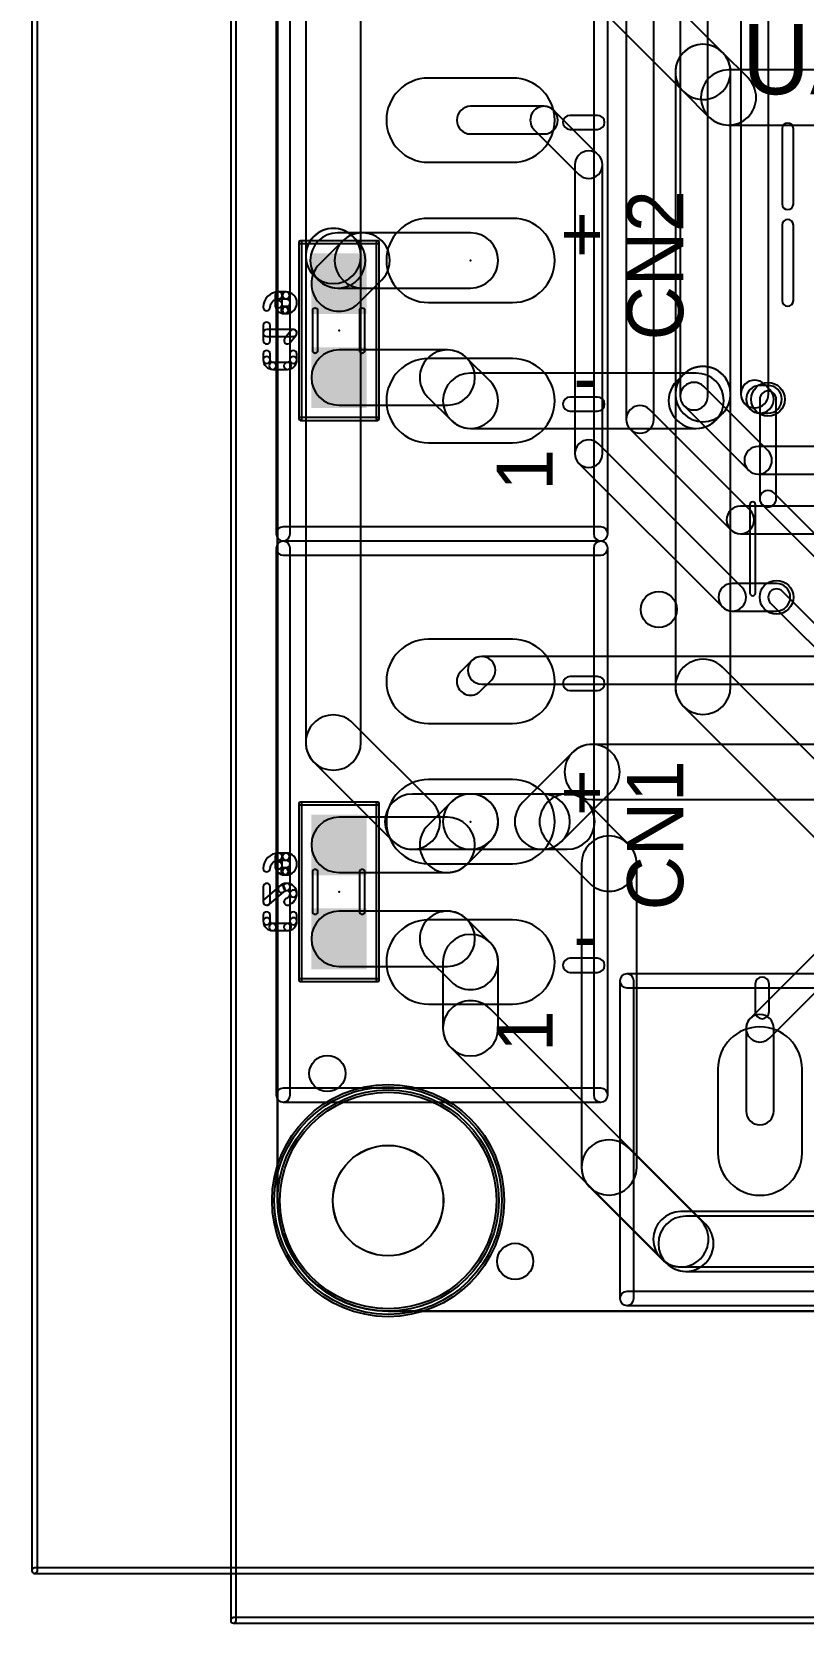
# Model space of a CAD drawing. Extents: x -4.5 to 73, y -1.7 to 47.2.
# Drawn here: x -4.45 to 9.51, y -1.65 to 27.16 of the extents above; entities that cross this region are included whole.
import ezdxf
from ezdxf.enums import TextEntityAlignment as Align

# ---------------------------------------------------------------- set-up
doc = ezdxf.new("R2010")
doc.units = 0
for name, color, linetype in [('1', 12, 'CONTINUOUS'), ('16', 132, 'CONTINUOUS'), ('17', 110, 'CONTINUOUS'), ('18', 110, 'CONTINUOUS'), ('20', 31, 'CONTINUOUS'), ('21', 253, 'CONTINUOUS'), ('22', 253, 'CONTINUOUS'), ('23', 53, 'CONTINUOUS'), ('24', 53, 'CONTINUOUS'), ('25', 253, 'CONTINUOUS'), ('26', 253, 'CONTINUOUS'), ('40', 132, 'CONTINUOUS'), ('41', 12, 'CONTINUOUS'), ('42', 132, 'CONTINUOUS'), ('51', 253, 'CONTINUOUS'), ('52', 253, 'CONTINUOUS')]:
    doc.layers.add(name, color=color, linetype=linetype)

# ---------------------------------------------------------------- blocks, each defined once
blk = doc.blocks.new('RECT')
blk.add_solid([(-0.5, -0.5), (0.5, -0.5), (-0.5, 0.5), (0.5, 0.5)])
blk = doc.blocks.new('LONGP100')
blk.add_lwpolyline([(-0.5, -0.5), (0.5, -0.5, 1), (0.5, 0.5), (-0.5, 0.5, 1)], format="xyb", close=True)
blk = doc.blocks.new('ROUNDV')
blk.add_circle((0, 0), 0.5)

msp = doc.modelspace()

# ---------------------------------------------------------------- linework, layer by layer
at = {"layer": '1'}
for points in [[(-0.85, 46.5), (-0.85, -1.6, 1), (-0.75, -1.6), (-0.75, 46.5, 1)], [(1.5085, 23.1), (1.5085, 32.9, 1), (0.5085, 32.9), (0.5085, 23.1, 1)], [(8.3862, 31.6751), (8.3862, 20.6, 1), (8.8862, 20.6), (8.8862, 31.6751, 1)], [(6.8098, 20.1402), (6.8098, 30.0846, 1), (6.3098, 30.0846), (6.3098, 20.1402, 1)], [(7.7884, 20.5616), (7.7884, 29.0632, 1), (7.2884, 29.0632), (7.2884, 20.5616, 1)], [(3.4925, 25.3087), (4.8235, 25.3087, 1), (4.8235, 25.8087), (3.4925, 25.8087, 1)], [(4.6467, 25.382), (5.4546, 24.5741, 1), (5.8082, 24.9276), (5.0003, 25.7355, 1)], [(5.3814, 24.7509), (5.3814, 19.5222, 1), (5.8814, 19.5222), (5.8814, 24.7509, 1)], [(1.4433, 23.3723), (1.3621, 23.4536, 1), (0.6549, 22.7464), (0.7362, 22.6652, 1)], [(0.5085, 23.1), (0.5085, 14.2915, 1), (1.5085, 14.2915), (1.5085, 23.1, 1)], [(3.4925, 23.5188), (1.0897, 23.5188, 1), (1.0897, 22.5188), (3.4925, 22.5188, 1)], [(8.876, 19.5776), (7.7152, 20.7384, 1), (7.3616, 20.3848), (8.5224, 19.224, 1)], [(8.9074, 20.6824), (8.813, 20.7768, 1), (8.4594, 20.4232), (8.5538, 20.3288, 1)], [(8.8768, 20.7556), (8.7306, 20.7556, 1), (8.7306, 20.2556), (8.8768, 20.2556, 1)], [(8.5546, 18.499), (6.7366, 20.317, 1), (6.383, 19.9634), (8.201, 18.1454, 1)], [(8.4082, 17.099), (5.8082, 19.699, 1), (5.4546, 19.3454), (8.0546, 16.7454, 1)], [(10.2934, 19.6508), (8.6992, 19.6508, 1), (8.6992, 19.1508), (10.2934, 19.1508, 1)], [(11.272, 18.5722), (8.3778, 18.5722, 1), (8.3778, 18.0722), (11.272, 18.0722, 1)], [(9.0314, 17.1722), (8.2314, 17.1722, 1), (8.2314, 16.6722), (9.0314, 16.6722, 1)], [(3.6693, 15.222), (3.8705, 15.4232, 1), (3.517, 15.7768), (3.3157, 15.5755, 1)], [(3.6938, 15.35), (15.3, 15.35, 1), (15.3, 15.85), (3.6938, 15.85, 1)], [(0.6549, 13.9379), (2.0877, 12.5052, 1), (2.7948, 13.2123), (1.3621, 14.6451, 1)], [(5.3389, 14.1123), (4.4389, 13.2123, 1), (5.1461, 12.5052), (6.0461, 13.4052, 1)], [(14.3413, 14.2588), (5.6925, 14.2588, 1), (5.6925, 13.2588), (14.3413, 13.2588, 1)], [(2.4413, 12.3588), (3.4925, 12.3588, 1), (3.4925, 13.3588), (2.4413, 13.3588, 1)], [(3.4925, 12.3588), (4.7925, 12.3588, 1), (4.7925, 13.3588), (3.4925, 13.3588, 1)], [(11.7445, 12.4868), (8.5545, 9.2968, 1), (8.908, 8.9432), (12.098, 12.1332, 1)], [(2.9925, 10.3187), (2.9925, 9.1188, 1), (3.9925, 9.1188), (3.9925, 10.3187, 1)], [(7.7461, 5.5723), (3.8461, 9.4723, 1), (3.1389, 8.7652), (7.0389, 4.8652, 1)], [(8.9813, 7.62), (8.9813, 9.12, 1), (8.4813, 9.12), (8.4813, 7.62, 1)], [(12.31, 5.7188), (7.3925, 5.7188, 1), (7.3925, 4.7188), (12.31, 4.7188, 1)], [(-0.8, -1.65), (72.4, -1.65, 1), (72.4, -1.55), (-0.8, -1.55, 1)]]:
    msp.add_lwpolyline(points, format="xyb", close=True, dxfattribs=at)
at = {"layer": '16'}
for points in [[(-4.45, 47.1), (-4.45, -0.7, 1), (-4.35, -0.7), (-4.35, 47.1, 1)], [(3.1389, 30.2852), (7.3464, 26.0777, 1), (8.0536, 26.7848), (3.8461, 30.9923, 1)], [(7.2, 26.4313), (7.2, 20.6, 1), (8.2, 20.6), (8.2, 26.4313, 1)], [(7.3464, 26.0777), (7.8089, 25.6152, 1), (8.5161, 26.3223), (8.0536, 26.7848, 1)], [(8.1625, 25.4688), (13.1313, 25.4688, 1), (13.1313, 26.4688), (8.1625, 26.4688, 1)], [(1.4648, 22.2452), (1.8848, 22.6652, 1), (1.1777, 23.3723), (0.7577, 22.9523, 1)], [(1.5313, 22.5188), (3.4925, 22.5188, 1), (3.4925, 23.5188), (1.5313, 23.5188, 1)], [(1.1113, 20.3987), (3.0725, 20.3987, 1), (3.0725, 21.3987), (1.1113, 21.3987, 1)], [(2.7189, 20.5452), (3.1389, 20.1252, 1), (3.8461, 20.8323), (3.4261, 21.2523, 1)], [(7.9323, 20.1252), (8.0536, 20.2464, 1), (7.3464, 20.9536), (7.2252, 20.8323, 1)], [(7.2, 20.6), (7.2, 15.3, 1), (8.2, 15.3), (8.2, 20.6, 1)], [(3.4925, 19.9788), (7.5788, 19.9788, 1), (7.5788, 20.9788), (3.4925, 20.9788, 1)], [(9.0268, 18.7056), (9.0268, 20.5056, 1), (8.7268, 20.5056), (8.7268, 18.7056, 1)], [(11.3829, 16.4117), (8.9829, 18.8117, 1), (8.7707, 18.5995), (11.1707, 16.1995, 1)], [(10.4597, 15.7061), (9.1375, 17.0283, 1), (8.9253, 16.8161), (10.2475, 15.4939, 1)], [(7.3464, 14.9464), (13.4577, 8.8352, 1), (14.1648, 9.5423), (8.0536, 15.6536, 1)], [(3.4261, 12.0852), (3.8461, 12.5052, 1), (3.1389, 13.2123), (2.7189, 12.7923, 1)], [(3.4925, 12.3588), (5.2412, 12.3588, 1), (5.2412, 13.3588), (3.4925, 13.3588, 1)], [(4.8877, 12.5052), (5.6464, 11.7464, 1), (6.3536, 12.4536), (5.5948, 13.2123, 1)], [(1.1113, 11.9388), (3.0725, 11.9388, 1), (3.0725, 12.9388), (1.1113, 12.9388, 1)], [(5.5, 12.1), (5.5, 6.6, 1), (6.5, 6.6), (6.5, 12.1, 1)], [(1.1113, 10.2388), (3.0725, 10.2388, 1), (3.0725, 11.2388), (1.1113, 11.2388, 1)], [(2.7189, 10.3852), (3.1389, 9.9652, 1), (3.8461, 10.6723), (3.4261, 11.0923, 1)], [(5.6464, 6.2464), (6.9464, 4.9464, 1), (7.6536, 5.6536), (6.3536, 6.9536, 1)], [(7.3, 4.8), (11.4713, 4.8, 1), (11.4713, 5.8), (7.3, 5.8, 1)], [(-4.4, -0.75), (72.9, -0.75, 1), (72.9, -0.65), (-4.4, -0.65, 1)]]:
    msp.add_lwpolyline(points, format="xyb", close=True, dxfattribs=at)
at = {"layer": '20'}
for points in [[(-0.0005, 40.0714), (-0.0005, 6, 1), (0.0005, 6), (0.0005, 40.0714, 1)], [(0.0005, 6, 1), (-0.0005, 6, 0.4142), (2, 3.9995, 1), (2, 4.0005, -0.4142)], [(2, 3.9995), (12.0797, 3.9995, 1), (12.0797, 4.0005), (2, 4.0005, 1)]]:
    msp.add_lwpolyline(points, format="xyb", close=True, dxfattribs=at)
for radius in [1.0005, 0.9995]:
    msp.add_circle((2, 6), radius, dxfattribs=at)
at = {"layer": '21'}
for points in [[(-0.027, 27.9688), (-0.027, 18.0688, 1), (0.227, 18.0688), (0.227, 27.9688, 1)], [(5.977, 18.0688), (5.977, 27.9688, 1), (5.723, 27.9688), (5.723, 18.0688, 1)], [(5.7925, 25.6457), (5.2925, 25.6457, 1), (5.2925, 25.3918), (5.7925, 25.3918, 1)], [(9.3366, 24.04), (9.3366, 25.405, 1), (9.1334, 25.405), (9.1334, 24.04, 1)], [(9.3366, 22.2938), (9.3366, 23.6588, 1), (9.1334, 23.6588), (9.1334, 22.2938, 1)], [(5.7925, 20.5457), (5.2925, 20.5457, 1), (5.2925, 20.2918), (5.7925, 20.2918, 1)], [(0.1, 17.9418), (5.85, 17.9418, 1), (5.85, 18.1958), (0.1, 18.1958, 1)], [(5.85, 17.9357), (0.1, 17.9357, 1), (0.1, 17.6818), (5.85, 17.6818, 1)], [(-0.027, 17.8087), (-0.027, 7.9088, 1), (0.227, 7.9088), (0.227, 17.8087, 1)], [(5.977, 7.9088), (5.977, 17.8087, 1), (5.723, 17.8087), (5.723, 7.9088, 1)], [(5.7925, 15.4858), (5.2925, 15.4858, 1), (5.2925, 15.2317), (5.7925, 15.2317, 1)], [(5.7925, 10.3858), (5.2925, 10.3858, 1), (5.2925, 10.1318), (5.7925, 10.1318, 1)], [(16.2213, 10.1045), (6.3213, 10.1045, 1), (6.3213, 9.8505), (16.2213, 9.8505, 1)], [(6.1943, 9.9775), (6.1943, 4.2275, 1), (6.4482, 4.2275), (6.4482, 9.9775, 1)], [(8.6442, 9.92), (8.6442, 9.42, 1), (8.8983, 9.42), (8.8983, 9.92, 1)], [(0.1, 7.7818), (5.85, 7.7818, 1), (5.85, 8.0358), (0.1, 8.0358, 1)], [(6.3213, 4.1005), (16.2213, 4.1005, 1), (16.2213, 4.3545), (6.3213, 4.3545, 1)]]:
    msp.add_lwpolyline(points, format="xyb", close=True, dxfattribs=at)
at = {"layer": '23'}
for p in [(3.4925, 23.0188), (3.4925, 12.8588)]:
    msp.add_point(p, dxfattribs=at)
at = {"layer": '24'}
for p in [(1.1113, 21.7488), (1.1113, 11.5888)]:
    msp.add_point(p, dxfattribs=at)
at = {"layer": '26'}
for points in [[(0.0176, 22.3237, 1), (0.0176, 22.4507, 0.4142), (-0.2603, 22.1727, 1), (-0.1333, 22.1727, -0.4142)], [(-0.0459, 22.3872), (-0.0459, 22.2263, 1), (0.0811, 22.2263), (0.0811, 22.3872, 1)], [(0.1517, 22.4507), (0.0176, 22.4507, 1), (0.0176, 22.3237), (0.1517, 22.3237, 1)], [(0.0811, 22.2263, 1), (-0.0459, 22.2263, 0.4142), (0.1249, 22.0555, 1), (0.1249, 22.1825, -0.4142)], [(0.1249, 22.0555), (0.1517, 22.0555, 1), (0.1517, 22.1825), (0.1249, 22.1825, 1)], [(0.1517, 22.1825, 1), (0.1517, 22.0555, 1), (0.1517, 22.4507, 1), (0.1517, 22.3237, -1)], [(-0.1333, 21.5704), (-0.1333, 21.8385, 1), (-0.2603, 21.8385), (-0.2603, 21.5704, 1)], [(0.2858, 21.768), (-0.1968, 21.768, 1), (-0.1968, 21.641), (0.2858, 21.641, 1)], [(0.2281, 21.5307), (0.3353, 21.6648, 1), (0.2362, 21.7441), (0.1289, 21.6101, 1)], [(-0.2603, 21.3248), (-0.2603, 21.2176, 1), (-0.1333, 21.2176), (-0.1333, 21.3248, 1)], [(0.3493, 21.2176), (0.3493, 21.3248, 1), (0.2223, 21.3248), (0.2223, 21.2176, 1)], [(-0.1333, 21.2176, 1), (-0.2603, 21.2176, 0.4142), (-0.0896, 21.0468, 1), (-0.0896, 21.1738, -0.4142)], [(-0.0896, 21.0468), (0.1785, 21.0468, 1), (0.1785, 21.1738), (-0.0896, 21.1738, 1)], [(0.1785, 21.1738, 1), (0.1785, 21.0468, 0.4142), (0.3492, 21.2176, 1), (0.2223, 21.2176, -0.4142)], [(0.0176, 12.1637, 1), (0.0176, 12.2907, 0.4142), (-0.2603, 12.0127, 1), (-0.1333, 12.0127, -0.4142)], [(-0.0459, 12.2272), (-0.0459, 12.0663, 1), (0.0811, 12.0663), (0.0811, 12.2272, 1)], [(0.1517, 12.2907), (0.0176, 12.2907, 1), (0.0176, 12.1637), (0.1517, 12.1637, 1)], [(0.0811, 12.0663, 1), (-0.0459, 12.0663, 0.4142), (0.1249, 11.8955, 1), (0.1249, 12.0225, -0.4142)], [(0.1517, 12.0225, 1), (0.1517, 11.8955, 1), (0.1517, 12.2907, 1), (0.1517, 12.1637, -1)], [(0.1249, 11.8955), (0.1517, 11.8955, 1), (0.1517, 12.0225), (0.1249, 12.0225, 1)], [(0.0301, 11.6867), (-0.238, 11.4588, 1), (-0.1557, 11.362), (0.1124, 11.5899, 1)], [(-0.1333, 11.4104), (-0.1333, 11.6785, 1), (-0.2603, 11.6785), (-0.2603, 11.4104, 1)], [(0.1651, 11.615, 1), (0.1651, 11.742, 0.2053), (0.0253, 11.6821, 1), (0.1172, 11.5945, -0.2053)], [(0.2223, 11.5579, 1), (0.3492, 11.5579, 0.4142), (0.1651, 11.742, 1), (0.1651, 11.615, -0.4142)], [(0.1589, 11.4708, 1), (0.1981, 11.35, 0.3252), (0.3492, 11.5579, 1), (0.2223, 11.5579, -0.3252)], [(-0.2603, 11.1648), (-0.2603, 11.0576, 1), (-0.1333, 11.0576), (-0.1333, 11.1648, 1)], [(-0.1333, 11.0576, 1), (-0.2603, 11.0576, 0.4142), (-0.0896, 10.8868, 1), (-0.0896, 11.0138, -0.4142)], [(-0.0896, 10.8868), (0.1785, 10.8868, 1), (0.1785, 11.0138), (-0.0896, 11.0138, 1)], [(0.1785, 11.0138, 1), (0.1785, 10.8868, 0.4142), (0.3492, 11.0576, 1), (0.2223, 11.0576, -0.4142)], [(0.3493, 11.0576), (0.3493, 11.1648, 1), (0.2223, 11.1648), (0.2223, 11.0576, 1)]]:
    msp.add_lwpolyline(points, format="xyb", close=True, dxfattribs=at)
at = {"layer": '40'}
for points in [[(0.3859, 23.3488), (0.3859, 20.1487, 1), (0.4366, 20.1487), (0.4366, 23.3488, 1)], [(1.8113, 23.3742), (0.4113, 23.3742, 1), (0.4113, 23.3234), (1.8113, 23.3234, 1)], [(1.8367, 20.1487), (1.8367, 23.3488, 1), (1.7858, 23.3488), (1.7858, 20.1487, 1)], [(0.4113, 20.1233), (1.8113, 20.1233, 1), (1.8113, 20.1742), (0.4113, 20.1742, 1)], [(0.3859, 13.1888), (0.3859, 9.9888, 1), (0.4366, 9.9888), (0.4366, 13.1888, 1)], [(1.8113, 13.2142), (0.4113, 13.2142, 1), (0.4113, 13.1634), (1.8113, 13.1634, 1)], [(1.8367, 9.9888), (1.8367, 13.1888, 1), (1.7858, 13.1888), (1.7858, 9.9888, 1)], [(0.4113, 9.9634), (1.8113, 9.9634, 1), (1.8113, 10.0142), (0.4113, 10.0142, 1)]]:
    msp.add_lwpolyline(points, format="xyb", close=True, dxfattribs=at)
at = {"layer": '41'}
for radius in [2.1018, 2.0018]:
    msp.add_circle((2, 6), radius, dxfattribs=at)
at = {"layer": '42'}
msp.add_lwpolyline([(8.55, 18.6), (8.55, 17, 1), (8.65, 17), (8.65, 18.6, 1)], format="xyb", close=True, dxfattribs=at)
for radius in [2.06, 1.96]:
    msp.add_circle((2, 6), radius, dxfattribs=at)
at = {"layer": '52'}
for points in [[(0.6285, 22.1048), (0.6285, 21.3927, 1), (0.73, 21.3927), (0.73, 22.1048, 1)], [(1.4795, 22.1048), (1.4795, 21.3927, 1), (1.5811, 21.3927), (1.5811, 22.1048, 1)], [(0.6285, 11.9448), (0.6285, 11.2328, 1), (0.73, 11.2328), (0.73, 11.9448, 1)], [(1.4795, 11.9448), (1.4795, 11.2328, 1), (1.5811, 11.2328), (1.5811, 11.9448, 1)]]:
    msp.add_lwpolyline(points, format="xyb", close=True, dxfattribs=at)

# ---------------------------------------------------------------- block references
at = {"layer": '16', "xscale": 1.1, "rotation": 270}
for p in [(1.1113, 22.5988), (1.1113, 20.8987), (1.1113, 12.4388), (1.1113, 10.7388)]:
    msp.add_blockref('RECT', p, dxfattribs=at)
at = {"layer": '17', "xscale": 1.524, "yscale": 1.524}
for p, rotation in [((3.4925, 25.5587), 180), ((3.4925, 25.5587), 180), ((3.4925, 23.0188), 180), ((3.4925, 23.0188), 180), ((3.4925, 20.4788), 180), ((3.4925, 20.4788), 180), ((3.4925, 15.3988), 180), ((3.4925, 15.3988), 180), ((3.4925, 12.8588), 180), ((3.4925, 12.8588), 180), ((3.4925, 10.3187), 180), ((3.4925, 10.3187), 180), ((8.7313, 7.62), 270), ((8.7313, 7.62), 270)]:
    msp.add_blockref('LONGP100', p, dxfattribs=dict(at, rotation=rotation))
at = {"layer": '18'}
for p, xscale, yscale in [((8.8768, 20.5056), 0.6096, 0.6096), ((8.8768, 20.5056), 0.6096, 0.6096), ((6.9, 16.7), 0.6548, 0.6548), ((6.9, 16.7), 0.6548, 0.6548), ((9.0314, 16.9222), 0.6096, 0.6096), ((9.0314, 16.9222), 0.6096, 0.6096), ((0.9, 8.3), 0.6548, 0.6548), ((0.9, 8.3), 0.6548, 0.6548), ((4.3, 4.9), 0.6548, 0.6548), ((4.3, 4.9), 0.6548, 0.6548)]:
    msp.add_blockref('ROUNDV', p, dxfattribs=dict(at, xscale=xscale, yscale=yscale))
at = {"layer": '52', "xscale": 0.5001, "yscale": 0.95, "rotation": 270}
for p in [(1.1061, 22.3369), (1.1061, 21.1685), (1.1061, 12.1769), (1.1061, 11.0085)]:
    msp.add_blockref('RECT', p, dxfattribs=at)

# ---------------------------------------------------------------- texts
at = {"layer": '22', "text_generation_flag": 2}
for s, p in [('+', (5.9, 23)), ('-', (5.8, 20.4)), ('+', (5.9, 12.9)), ('-', (5.8, 10.3))]:
    msp.add_text(s, height=1, dxfattribs=at).set_placement(p)
at = {"layer": '25'}
msp.add_text('UART6', height=1.27, dxfattribs=at).set_placement((13.9787, 27.2975), align=Align.TOP_RIGHT)
for s, p in [('CN2', (6.3262, 24.29)), ('CN1', (6.3262, 13.9713))]:
    msp.add_text(s, height=1.016, rotation=90, dxfattribs=at).set_placement(p, align=Align.TOP_RIGHT)
at = {"layer": '51'}
for p in [(4.98, 18.8513), (4.98, 8.6913)]:
    msp.add_text('1', height=1.016, rotation=90, dxfattribs=at).set_placement(p)

doc.saveas('drawing.dxf')
